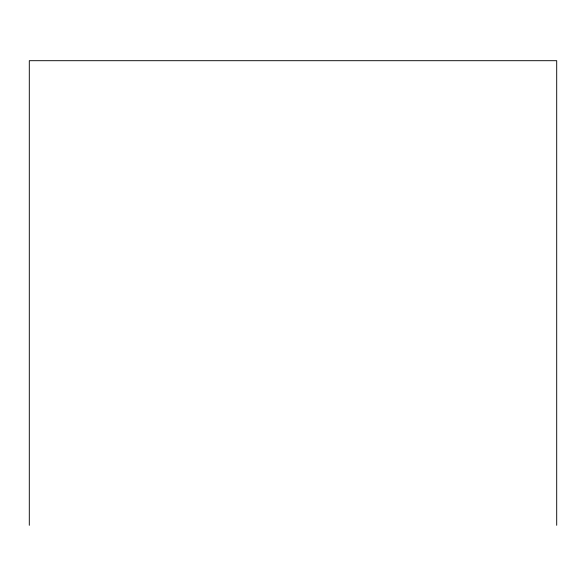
<?xml version="1.0" encoding="UTF-8"?>
<svg xmlns="http://www.w3.org/2000/svg" width="586" height="586" viewBox="0 0 586 586"><rect width="100%" height="100%" fill="white"/><g stroke="black" fill="none" stroke-linecap="round" stroke-linejoin="round"><path stroke-width="0.88" d="M556.7 525.305L556.7 60.695L29.3 60.695L29.3 525.305"/></g></svg>
